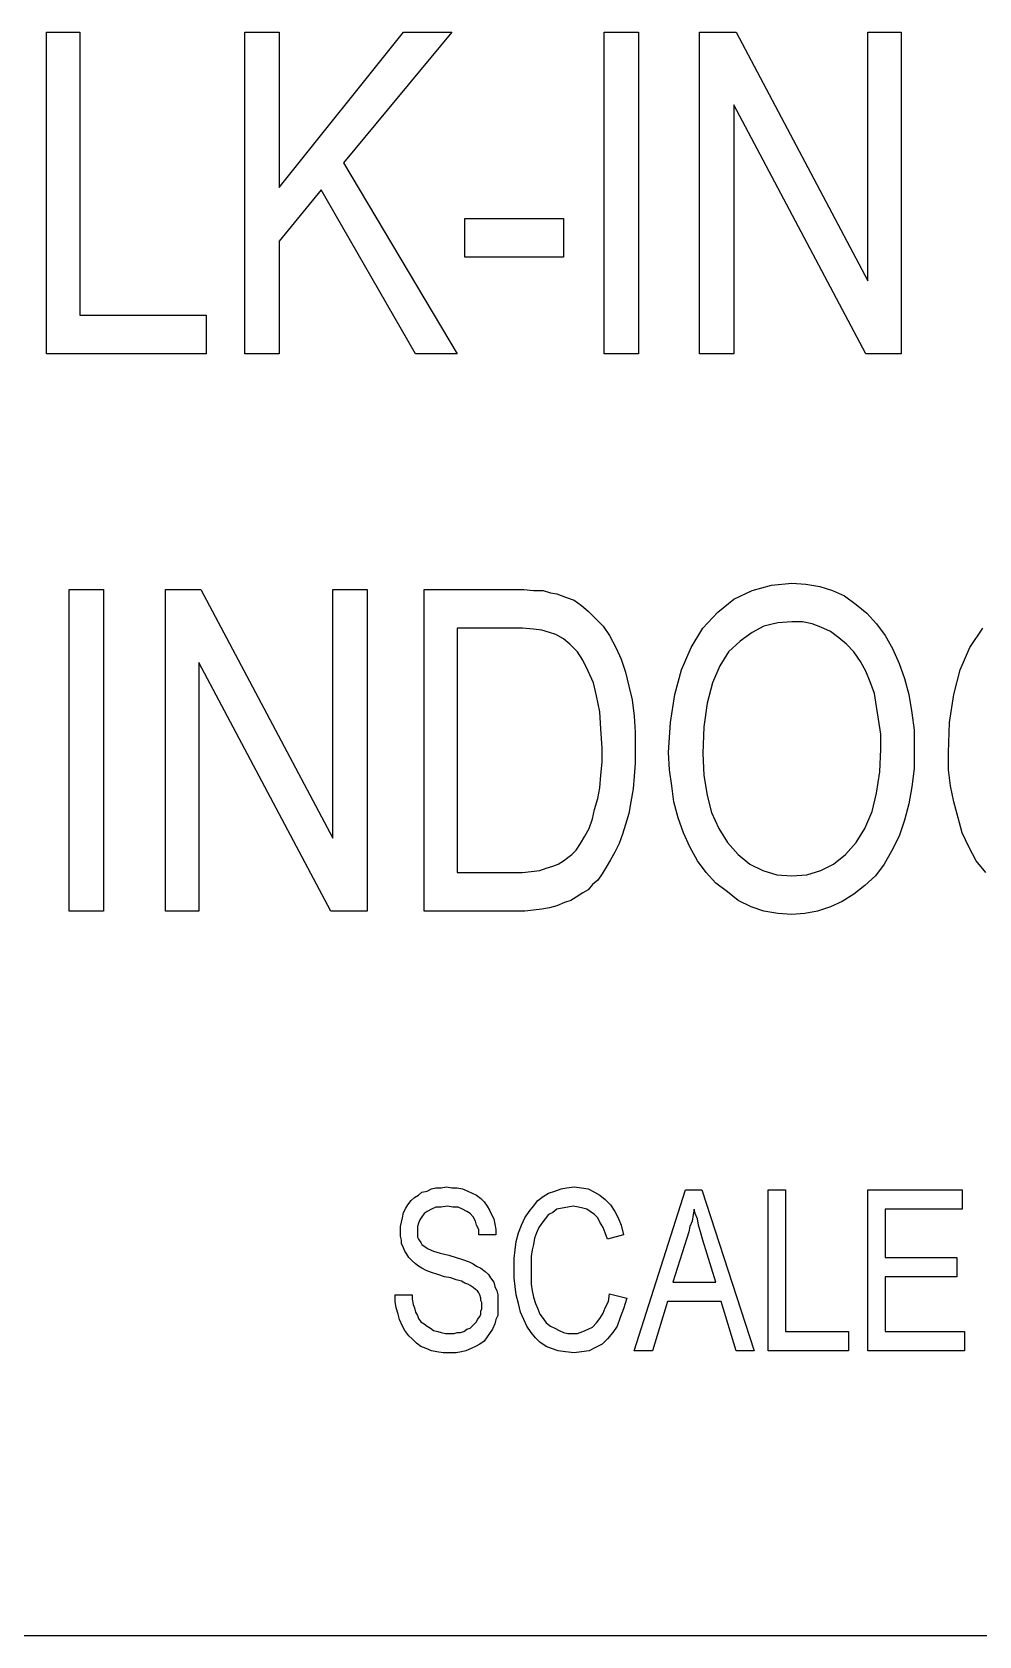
# Model space of a CAD drawing. Header units: metres. Extents: x 13 to 600, y -782 to -15.
# Drawn here: x 248.3 to 301.3, y -781.6 to -691.8 of the extents above; entities that cross this region are included whole.
import ezdxf

# ---------------------------------------------------------------- set-up
doc = ezdxf.new("R2010")
doc.units = ezdxf.units.M

msp = doc.modelspace()

# ---------------------------------------------------------------- linework, layer by layer
for p, q in [((249.12, -709.8), (249.12, -691.8)), ((249.12, -691.8), (250.98, -691.8)), ((250.98, -691.8), (250.98, -707.64)), ((260.22, -709.8), (260.22, -691.8)), ((260.22, -691.8), (262.14, -691.8)), ((262.14, -691.8), (262.14, -700.5)), ((262.14, -700.5), (269.1, -691.8)), ((271.8, -691.8), (265.74, -699.12)), ((269.1, -691.8), (271.8, -691.8)), ((280.32, -709.8), (280.32, -691.8)), ((280.32, -691.8), (282.24, -691.8)), ((282.24, -691.8), (282.24, -709.8)), ((285.66, -709.8), (285.66, -691.8)), ((285.66, -691.8), (287.7, -691.8)), ((287.7, -691.8), (295.08, -705.72)), ((295.08, -705.72), (295.08, -691.8)), ((295.08, -691.8), (296.94, -691.8)), ((296.94, -691.8), (296.94, -709.8)), ((294.96, -709.8), (287.58, -695.88)), ((287.58, -695.88), (287.58, -709.8)), ((265.74, -699.12), (272.1, -709.8)), ((264.48, -700.62), (262.14, -703.5)), ((269.76, -709.8), (264.48, -700.62)), ((272.52, -704.4), (272.52, -702.24)), ((272.52, -702.24), (278.04, -702.24)), ((278.04, -702.24), (278.04, -704.4)), ((262.14, -703.5), (262.14, -709.8)), ((278.04, -704.4), (272.52, -704.4)), ((250.98, -707.64), (258.06, -707.64)), ((258.06, -707.64), (258.06, -709.8)), ((258.06, -709.8), (249.12, -709.8)), ((262.14, -709.8), (260.22, -709.8)), ((272.1, -709.8), (269.76, -709.8)), ((282.24, -709.8), (280.32, -709.8)), ((287.58, -709.8), (285.66, -709.8)), ((296.94, -709.8), (294.96, -709.8)), ((250.38, -741), (250.38, -723)), ((250.38, -723), (252.3, -723)), ((252.3, -723), (252.3, -741)), ((255.78, -741), (255.78, -723)), ((255.78, -723), (257.76, -723)), ((257.76, -723), (265.14, -736.92)), ((265.14, -736.92), (265.14, -723)), ((265.14, -723), (267.06, -723)), ((267.06, -723), (267.06, -741)), ((270.24, -741), (270.24, -723)), ((270.24, -723), (275.16, -723)), ((275.16, -723), (275.82, -723)), ((275.82, -723), (276.36, -723.06)), ((276.36, -723.06), (276.9, -723.06)), ((276.9, -723.06), (277.32, -723.18)), ((277.32, -723.18), (277.68, -723.24)), ((277.68, -723.24), (278.16, -723.42)), ((278.16, -723.42), (278.64, -723.6)), ((287.58, -723.54), (288.6, -723.06)), ((288.6, -723.06), (289.68, -722.76)), ((289.68, -722.76), (290.82, -722.64)), ((290.82, -722.64), (291.6, -722.7)), ((291.6, -722.7), (292.38, -722.82)), ((292.38, -722.82), (293.1, -723.06)), ((293.1, -723.06), (293.76, -723.36)), ((293.76, -723.36), (294.42, -723.84)), ((278.64, -723.6), (279.06, -723.9)), ((279.06, -723.9), (279.42, -724.2)), ((279.42, -724.2), (279.78, -724.56)), ((285.84, -725.16), (286.68, -724.26)), ((286.68, -724.26), (287.58, -723.54)), ((294.42, -723.84), (295.02, -724.32)), ((295.02, -724.32), (295.56, -724.92)), ((275.16, -725.16), (272.1, -725.16)), ((272.1, -725.16), (272.1, -738.84)), ((275.76, -725.16), (275.16, -725.16)), ((276.36, -725.22), (275.76, -725.16)), ((276.84, -725.28), (276.36, -725.22)), ((279.78, -724.56), (280.26, -725.04)), ((280.26, -725.04), (280.62, -725.58)), ((285.18, -726.24), (285.84, -725.16)), ((289.26, -725.04), (288.6, -725.4)), ((290.04, -724.86), (289.26, -725.04)), ((290.82, -724.8), (290.04, -724.86)), ((291.42, -724.8), (290.82, -724.8)), ((291.96, -724.92), (291.42, -724.8)), ((292.44, -725.1), (291.96, -724.92)), ((292.98, -725.34), (292.44, -725.1)), ((295.56, -724.92), (296.04, -725.58)), ((300.78, -726.24), (301.5, -725.16)), ((277.26, -725.4), (276.84, -725.28)), ((277.62, -725.52), (277.26, -725.4)), ((278.04, -725.76), (277.62, -725.52)), ((278.4, -726.06), (278.04, -725.76)), ((278.82, -726.48), (278.4, -726.06)), ((280.62, -725.58), (280.98, -726.24)), ((287.94, -725.88), (287.28, -726.48)), ((288.6, -725.4), (287.94, -725.88)), ((293.46, -725.7), (292.98, -725.34)), ((293.88, -726.06), (293.46, -725.7)), ((294.3, -726.48), (293.88, -726.06)), ((296.04, -725.58), (296.46, -726.3)), ((279.12, -726.96), (278.82, -726.48)), ((279.42, -727.56), (279.12, -726.96)), ((280.98, -726.24), (281.28, -726.9)), ((281.28, -726.9), (281.52, -727.62)), ((284.64, -727.5), (285.18, -726.24)), ((287.28, -726.48), (286.8, -727.26)), ((294.66, -727.02), (294.3, -726.48)), ((294.96, -727.56), (294.66, -727.02)), ((296.46, -726.3), (296.82, -727.14)), ((300.24, -727.5), (300.78, -726.24)), ((265.02, -741), (257.64, -727.08)), ((257.64, -727.08), (257.64, -741)), ((279.72, -728.22), (279.42, -727.56)), ((281.52, -727.62), (281.7, -728.4)), ((284.28, -728.88), (284.64, -727.5)), ((286.8, -727.26), (286.38, -728.22)), ((295.2, -728.16), (294.96, -727.56)), ((296.82, -727.14), (297.12, -727.98)), ((299.88, -728.88), (300.24, -727.5)), ((279.9, -728.94), (279.72, -728.22)), ((281.7, -728.4), (281.88, -729.18)), ((286.38, -728.22), (286.08, -729.36)), ((295.44, -728.82), (295.2, -728.16)), ((295.56, -729.54), (295.44, -728.82)), ((297.12, -727.98), (297.36, -728.88)), ((280.08, -729.84), (279.9, -728.94)), ((281.88, -729.18), (282, -730.08)), ((284.04, -730.44), (284.28, -728.88)), ((286.08, -729.36), (285.9, -730.68)), ((295.68, -730.26), (295.56, -729.54)), ((297.36, -728.88), (297.54, -729.9)), ((299.64, -730.44), (299.88, -728.88)), ((280.14, -730.8), (280.08, -729.84)), ((282, -730.08), (282.06, -730.98)), ((283.92, -732.12), (284.04, -730.44)), ((295.8, -731.1), (295.68, -730.26)), ((297.54, -729.9), (297.66, -730.86)), ((299.58, -732.12), (299.64, -730.44)), ((280.2, -731.88), (280.14, -730.8)), ((282.06, -730.98), (282.06, -731.88)), ((285.9, -730.68), (285.84, -732.18)), ((295.8, -731.94), (295.8, -731.1)), ((297.66, -730.86), (297.66, -731.94)), ((280.2, -732.66), (280.2, -731.88)), ((282.06, -731.88), (282.06, -732.72)), ((283.98, -733.08), (283.92, -732.12)), ((285.84, -732.18), (285.9, -733.38)), ((295.74, -733.2), (295.8, -731.94)), ((297.66, -731.94), (297.66, -733.02)), ((299.58, -733.08), (299.58, -732.12)), ((280.14, -733.38), (280.2, -732.66)), ((282.06, -732.72), (282, -733.44)), ((284.1, -733.98), (283.98, -733.08)), ((295.56, -734.4), (295.74, -733.2)), ((297.66, -733.02), (297.54, -734.04)), ((299.7, -733.98), (299.58, -733.08)), ((279.96, -734.7), (280.08, -734.1)), ((280.08, -734.1), (280.14, -733.38)), ((281.94, -734.16), (281.82, -734.88)), ((282, -733.44), (281.94, -734.16)), ((284.22, -734.88), (284.1, -733.98)), ((285.9, -733.38), (286.08, -734.52)), ((297.54, -734.04), (297.36, -735)), ((299.88, -734.88), (299.7, -733.98)), ((279.78, -735.3), (279.96, -734.7)), ((281.82, -734.88), (281.7, -735.54)), ((284.46, -735.78), (284.22, -734.88)), ((286.08, -734.52), (286.32, -735.48)), ((295.32, -735.42), (295.56, -734.4)), ((297.36, -735), (297.12, -735.9)), ((300.12, -735.78), (299.88, -734.88)), ((279.48, -736.38), (279.66, -735.84)), ((279.66, -735.84), (279.78, -735.3)), ((281.7, -735.54), (281.52, -736.14)), ((284.76, -736.62), (284.46, -735.78)), ((286.32, -735.48), (286.74, -736.38)), ((294.9, -736.38), (295.32, -735.42)), ((297.12, -735.9), (296.82, -736.8)), ((300.36, -736.62), (300.12, -735.78)), ((279, -737.22), (279.24, -736.8)), ((279.24, -736.8), (279.48, -736.38)), ((281.34, -736.68), (281.16, -737.22)), ((281.52, -736.14), (281.34, -736.68)), ((285.12, -737.4), (284.76, -736.62)), ((286.74, -736.38), (287.22, -737.16)), ((294.42, -737.16), (294.9, -736.38)), ((296.82, -736.8), (296.4, -737.64)), ((300.72, -737.4), (300.36, -736.62)), ((278.28, -738), (278.52, -737.82)), ((278.52, -737.82), (278.76, -737.58)), ((278.76, -737.58), (279, -737.22)), ((280.92, -737.7), (280.68, -738.12)), ((281.16, -737.22), (280.92, -737.7)), ((285.54, -738.18), (285.12, -737.4)), ((287.22, -737.16), (287.82, -737.82)), ((287.82, -737.82), (288.48, -738.36)), ((293.16, -738.36), (293.82, -737.82)), ((293.82, -737.82), (294.42, -737.16)), ((296.4, -737.64), (295.98, -738.36)), ((301.14, -738.18), (300.72, -737.4)), ((276.24, -738.78), (276.72, -738.72)), ((276.72, -738.72), (277.08, -738.6)), ((277.08, -738.6), (277.44, -738.48)), ((277.44, -738.48), (277.74, -738.36)), ((277.74, -738.36), (278.04, -738.18)), ((278.04, -738.18), (278.28, -738)), ((280.44, -738.54), (280.2, -738.9)), ((280.68, -738.12), (280.44, -738.54)), ((286.02, -738.84), (285.54, -738.18)), ((288.48, -738.36), (289.2, -738.72)), ((289.2, -738.72), (289.98, -738.96)), ((291.66, -738.96), (292.44, -738.72)), ((292.44, -738.72), (293.16, -738.36)), ((295.98, -738.36), (295.5, -739.02)), ((301.68, -738.84), (301.14, -738.18)), ((272.1, -738.84), (275.16, -738.84)), ((275.16, -738.84), (275.76, -738.84)), ((275.76, -738.84), (276.24, -738.78)), ((279.66, -739.5), (279.42, -739.8)), ((279.96, -739.26), (279.66, -739.5)), ((280.2, -738.9), (279.96, -739.26)), ((286.56, -739.44), (286.02, -738.84)), ((287.22, -739.92), (286.56, -739.44)), ((289.98, -738.96), (290.82, -739.02)), ((290.82, -739.02), (291.66, -738.96)), ((294.9, -739.56), (294.3, -740.04)), ((295.5, -739.02), (294.9, -739.56)), ((278.1, -740.52), (277.68, -740.7)), ((278.46, -740.4), (278.1, -740.52)), ((278.76, -740.22), (278.46, -740.4)), ((279.12, -739.98), (278.76, -740.22)), ((279.42, -739.8), (279.12, -739.98)), ((287.82, -740.4), (287.22, -739.92)), ((288.54, -740.76), (287.82, -740.4)), ((293.64, -740.46), (292.98, -740.76)), ((294.3, -740.04), (293.64, -740.46)), ((252.3, -741), (250.38, -741)), ((257.64, -741), (255.78, -741)), ((267.06, -741), (265.02, -741)), ((275.4, -741), (270.24, -741)), ((275.88, -741), (275.4, -741)), ((276.36, -740.94), (275.88, -741)), ((276.84, -740.88), (276.36, -740.94)), ((277.26, -740.82), (276.84, -740.88)), ((277.68, -740.7), (277.26, -740.82)), ((289.26, -741), (288.54, -740.76)), ((290.04, -741.12), (289.26, -741)), ((290.82, -741.18), (290.04, -741.12)), ((291.54, -741.12), (290.82, -741.18)), ((292.26, -741), (291.54, -741.12)), ((292.98, -740.76), (292.26, -741)), ((270.12, -756.72), (270.42, -756.66)), ((270.42, -756.66), (270.66, -756.54)), ((270.66, -756.54), (270.9, -756.48)), ((270.9, -756.48), (271.2, -756.48)), ((271.2, -756.48), (271.5, -756.42)), ((271.5, -756.42), (271.8, -756.48)), ((271.8, -756.48), (272.1, -756.48)), ((272.1, -756.48), (272.4, -756.54)), ((272.4, -756.54), (272.7, -756.66)), ((272.7, -756.66), (272.94, -756.78)), ((277.2, -756.78), (277.56, -756.66)), ((277.56, -756.66), (277.92, -756.54)), ((277.92, -756.54), (278.22, -756.48)), ((278.22, -756.48), (278.64, -756.42)), ((278.64, -756.42), (279.06, -756.48)), ((279.06, -756.48), (279.42, -756.54)), ((279.42, -756.54), (279.78, -756.72)), ((282, -765.6), (284.88, -756.6)), ((284.88, -756.6), (285.78, -756.6)), ((285.78, -756.6), (288.72, -765.6)), ((289.5, -765.6), (289.5, -756.6)), ((289.5, -756.6), (290.46, -756.6)), ((290.46, -756.6), (290.46, -764.52)), ((295.08, -765.6), (295.08, -756.6)), ((295.08, -756.6), (300.36, -756.6)), ((300.36, -756.6), (300.36, -757.68)), ((269.22, -757.62), (269.34, -757.44)), ((269.34, -757.44), (269.52, -757.2)), ((269.52, -757.2), (269.7, -757.02)), ((269.7, -757.02), (269.94, -756.9)), ((269.94, -756.9), (270.12, -756.72)), ((270.9, -757.56), (270.66, -757.68)), ((271.2, -757.56), (270.9, -757.56)), ((271.56, -757.5), (271.2, -757.56)), ((271.86, -757.56), (271.56, -757.5)), ((272.16, -757.56), (271.86, -757.56)), ((272.4, -757.68), (272.16, -757.56)), ((272.94, -756.78), (273.18, -756.9)), ((273.18, -756.9), (273.42, -757.08)), ((273.42, -757.08), (273.6, -757.26)), ((273.6, -757.26), (273.78, -757.5)), ((273.78, -757.5), (273.9, -757.74)), ((276.12, -757.8), (276.36, -757.5)), ((276.36, -757.5), (276.6, -757.2)), ((276.6, -757.2), (276.9, -756.96)), ((276.9, -756.96), (277.2, -756.78)), ((278.28, -757.56), (277.98, -757.62)), ((278.58, -757.5), (278.28, -757.56)), ((278.88, -757.56), (278.58, -757.5)), ((279.12, -757.62), (278.88, -757.56)), ((279.78, -756.72), (280.08, -756.9)), ((280.08, -756.9), (280.38, -757.14)), ((280.38, -757.14), (280.68, -757.44)), ((280.68, -757.44), (280.92, -757.8)), ((268.92, -758.64), (268.98, -758.4)), ((268.98, -758.4), (269.04, -758.16)), ((269.04, -758.16), (269.1, -757.86)), ((269.1, -757.86), (269.22, -757.62)), ((269.94, -758.46), (269.88, -758.64)), ((270, -758.28), (269.94, -758.46)), ((270.12, -758.1), (270, -758.28)), ((270.24, -757.92), (270.12, -758.1)), ((270.42, -757.8), (270.24, -757.92)), ((270.66, -757.68), (270.42, -757.8)), ((272.64, -757.8), (272.4, -757.68)), ((272.82, -757.92), (272.64, -757.8)), ((273, -758.1), (272.82, -757.92)), ((273.12, -758.34), (273, -758.1)), ((273.18, -758.58), (273.12, -758.34)), ((273.9, -757.74), (274.02, -757.98)), ((274.02, -757.98), (274.14, -758.22)), ((274.14, -758.22), (274.2, -758.52)), ((275.7, -758.58), (275.88, -758.16)), ((275.88, -758.16), (276.12, -757.8)), ((276.84, -758.46), (276.66, -758.7)), ((277.02, -758.22), (276.84, -758.46)), ((277.2, -757.98), (277.02, -758.22)), ((277.44, -757.86), (277.2, -757.98)), ((277.68, -757.68), (277.44, -757.86)), ((277.98, -757.62), (277.68, -757.68)), ((279.36, -757.68), (279.12, -757.62)), ((279.54, -757.8), (279.36, -757.68)), ((279.78, -757.98), (279.54, -757.8)), ((279.96, -758.16), (279.78, -757.98)), ((280.08, -758.4), (279.96, -758.16)), ((280.26, -758.7), (280.08, -758.4)), ((280.92, -757.8), (281.1, -758.16)), ((281.1, -758.16), (281.28, -758.58)), ((285.24, -758.34), (285.12, -758.64)), ((285.3, -757.98), (285.24, -758.34)), ((285.36, -757.68), (285.3, -757.98)), ((285.42, -757.92), (285.36, -757.68)), ((285.54, -758.22), (285.42, -757.92)), ((285.6, -758.58), (285.54, -758.22)), ((300.36, -757.68), (296.04, -757.68)), ((296.04, -757.68), (296.04, -760.38)), ((268.92, -758.94), (268.92, -758.64)), ((268.92, -759.18), (268.92, -758.94)), ((268.98, -759.42), (268.92, -759.18)), ((269.88, -758.64), (269.88, -758.88)), ((269.88, -758.88), (269.88, -759.06)), ((269.88, -759.06), (269.88, -759.24)), ((269.88, -759.24), (269.94, -759.36)), ((269.94, -759.36), (270.06, -759.54)), ((273.3, -758.82), (273.18, -758.58)), ((273.3, -759.12), (273.3, -758.82)), ((274.26, -759.12), (273.3, -759.12)), ((274.2, -758.52), (274.26, -758.82)), ((274.26, -758.82), (274.26, -759.12)), ((275.4, -759.48), (275.52, -759)), ((275.52, -759), (275.7, -758.58)), ((276.42, -759.3), (276.36, -759.66)), ((276.54, -759), (276.42, -759.3)), ((276.66, -758.7), (276.54, -759)), ((280.38, -759), (280.26, -758.7)), ((280.5, -759.36), (280.38, -759)), ((281.4, -759.12), (280.5, -759.36)), ((281.28, -758.58), (281.4, -759.12)), ((284.94, -759.3), (284.16, -761.76)), ((285.06, -758.94), (284.94, -759.3)), ((285.12, -758.64), (285.06, -758.94)), ((285.72, -758.94), (285.6, -758.58)), ((285.84, -759.42), (285.72, -758.94)), ((268.98, -759.6), (268.98, -759.42)), ((269.1, -759.84), (268.98, -759.6)), ((269.16, -760.02), (269.1, -759.84)), ((269.28, -760.2), (269.16, -760.02)), ((269.4, -760.38), (269.28, -760.2)), ((270.06, -759.54), (270.12, -759.66)), ((270.12, -759.66), (270.3, -759.78)), ((270.3, -759.78), (270.48, -759.9)), ((270.48, -759.9), (270.78, -760.02)), ((270.78, -760.02), (271.14, -760.14)), ((271.14, -760.14), (271.62, -760.26)), ((271.62, -760.26), (272.04, -760.38)), ((275.28, -760.44), (275.34, -759.96)), ((275.34, -759.96), (275.4, -759.48)), ((276.3, -759.96), (276.24, -760.32)), ((276.36, -759.66), (276.3, -759.96)), ((286.56, -761.76), (285.84, -759.42)), ((269.58, -760.56), (269.4, -760.38)), ((269.76, -760.74), (269.58, -760.56)), ((269.94, -760.86), (269.76, -760.74)), ((270.12, -760.98), (269.94, -760.86)), ((270.36, -761.1), (270.12, -760.98)), ((270.66, -761.22), (270.36, -761.1)), ((272.04, -760.38), (272.4, -760.5)), ((272.4, -760.5), (272.76, -760.62)), ((272.76, -760.62), (273, -760.74)), ((273, -760.74), (273.18, -760.86)), ((273.18, -760.86), (273.42, -760.98)), ((273.42, -760.98), (273.66, -761.16)), ((273.66, -761.16), (273.84, -761.34)), ((275.28, -761.04), (275.28, -760.44)), ((275.28, -761.52), (275.28, -761.04)), ((276.24, -760.32), (276.24, -760.68)), ((276.24, -760.68), (276.24, -760.98)), ((276.24, -760.98), (276.24, -761.46)), ((296.04, -760.38), (300.06, -760.38)), ((300.06, -760.38), (300.06, -761.46)), ((271.02, -761.34), (270.66, -761.22)), ((271.38, -761.46), (271.02, -761.34)), ((271.74, -761.52), (271.38, -761.46)), ((272.04, -761.64), (271.74, -761.52)), ((272.34, -761.7), (272.04, -761.64)), ((272.52, -761.82), (272.34, -761.7)), ((272.7, -761.88), (272.52, -761.82)), ((272.82, -761.94), (272.7, -761.88)), ((273, -762.06), (272.82, -761.94)), ((273.12, -762.18), (273, -762.06)), ((273.84, -761.34), (273.96, -761.52)), ((273.96, -761.52), (274.14, -761.76)), ((274.14, -761.76), (274.2, -762)), ((274.2, -762), (274.32, -762.24)), ((275.34, -762), (275.28, -761.52)), ((275.4, -762.48), (275.34, -762)), ((276.24, -761.46), (276.24, -761.88)), ((276.24, -761.88), (276.3, -762.24)), ((284.16, -761.76), (286.56, -761.76)), ((300.06, -761.46), (296.04, -761.46)), ((296.04, -761.46), (296.04, -764.52)), ((268.62, -762.48), (269.58, -762.48)), ((268.62, -762.84), (268.62, -762.48)), ((268.68, -763.2), (268.62, -762.84)), ((269.58, -762.48), (269.58, -762.72)), ((269.58, -762.72), (269.64, -763.02)), ((273.24, -762.24), (273.12, -762.18)), ((273.3, -762.36), (273.24, -762.24)), ((273.36, -762.48), (273.3, -762.36)), ((273.42, -762.66), (273.36, -762.48)), ((273.42, -762.78), (273.42, -762.66)), ((273.48, -762.9), (273.42, -762.78)), ((273.48, -763.08), (273.48, -762.9)), ((274.32, -762.24), (274.38, -762.48)), ((274.38, -762.48), (274.38, -762.78)), ((274.38, -762.78), (274.38, -763.02)), ((275.52, -762.96), (275.4, -762.48)), ((275.64, -763.44), (275.52, -762.96)), ((276.3, -762.24), (276.36, -762.6)), ((276.36, -762.6), (276.48, -762.96)), ((276.48, -762.96), (276.6, -763.26)), ((280.38, -763.2), (280.56, -762.84)), ((280.56, -762.84), (280.62, -762.42)), ((280.62, -762.42), (281.58, -762.66)), ((281.58, -762.66), (281.4, -763.26)), ((283.86, -762.84), (283.02, -765.6)), ((286.86, -762.84), (283.86, -762.84)), ((287.7, -765.6), (286.86, -762.84)), ((268.8, -763.56), (268.68, -763.2)), ((268.86, -763.86), (268.8, -763.56)), ((269.64, -763.02), (269.7, -763.2)), ((269.7, -763.2), (269.76, -763.44)), ((269.76, -763.44), (269.88, -763.62)), ((269.88, -763.62), (269.94, -763.8)), ((269.94, -763.8), (270.06, -763.98)), ((273.24, -763.86), (273.36, -763.68)), ((273.36, -763.68), (273.42, -763.56)), ((273.42, -763.38), (273.48, -763.26)), ((273.42, -763.56), (273.42, -763.38)), ((273.48, -763.26), (273.48, -763.08)), ((274.38, -763.62), (274.26, -763.86)), ((274.38, -763.02), (274.38, -763.32)), ((274.38, -763.32), (274.38, -763.62)), ((275.82, -763.86), (275.64, -763.44)), ((276.6, -763.26), (276.72, -763.56)), ((276.72, -763.56), (276.9, -763.8)), ((276.9, -763.8), (277.08, -764.04)), ((279.9, -764.04), (280.08, -763.8)), ((280.08, -763.8), (280.26, -763.5)), ((280.26, -763.5), (280.38, -763.2)), ((281.22, -763.74), (281.04, -764.22)), ((281.4, -763.26), (281.22, -763.74)), ((269.04, -764.22), (268.86, -763.86)), ((269.16, -764.46), (269.04, -764.22)), ((269.4, -764.76), (269.16, -764.46)), ((270.06, -763.98), (270.24, -764.1)), ((270.24, -764.1), (270.42, -764.22)), ((270.42, -764.22), (270.6, -764.34)), ((270.6, -764.34), (270.78, -764.46)), ((270.78, -764.46), (271.02, -764.52)), ((271.02, -764.52), (271.2, -764.58)), ((271.2, -764.58), (271.44, -764.64)), ((271.44, -764.64), (271.68, -764.64)), ((271.68, -764.64), (271.92, -764.64)), ((271.92, -764.64), (272.1, -764.58)), ((272.1, -764.58), (272.28, -764.58)), ((272.28, -764.58), (272.46, -764.52)), ((272.46, -764.52), (272.64, -764.4)), ((272.64, -764.4), (272.82, -764.34)), ((272.82, -764.34), (272.94, -764.22)), ((272.94, -764.22), (273.06, -764.1)), ((273.06, -764.1), (273.18, -763.98)), ((273.18, -763.98), (273.24, -763.86)), ((273.9, -764.64), (273.78, -764.82)), ((274.08, -764.4), (273.9, -764.64)), ((274.2, -764.1), (274.08, -764.4)), ((274.26, -763.86), (274.2, -764.1)), ((276, -764.22), (275.82, -763.86)), ((276.24, -764.58), (276, -764.22)), ((276.48, -764.88), (276.24, -764.58)), ((277.08, -764.04), (277.32, -764.22)), ((277.32, -764.22), (277.56, -764.34)), ((277.56, -764.34), (277.8, -764.46)), ((277.8, -764.46), (278.04, -764.58)), ((278.04, -764.58), (278.28, -764.64)), ((278.28, -764.64), (278.52, -764.64)), ((278.52, -764.64), (278.82, -764.64)), ((278.82, -764.64), (279.12, -764.52)), ((279.12, -764.52), (279.42, -764.4)), ((279.42, -764.4), (279.66, -764.28)), ((279.66, -764.28), (279.9, -764.04)), ((280.8, -764.58), (280.5, -764.94)), ((281.04, -764.22), (280.8, -764.58)), ((290.46, -764.52), (294, -764.52)), ((294, -764.52), (294, -765.6)), ((296.04, -764.52), (300.48, -764.52)), ((300.48, -764.52), (300.48, -765.6)), ((269.58, -764.94), (269.4, -764.76)), ((269.82, -765.18), (269.58, -764.94)), ((270.06, -765.36), (269.82, -765.18)), ((270.36, -765.48), (270.06, -765.36)), ((270.66, -765.6), (270.36, -765.48)), ((270.96, -765.66), (270.66, -765.6)), ((272.58, -765.6), (272.34, -765.66)), ((272.88, -765.48), (272.58, -765.6)), ((273.12, -765.36), (272.88, -765.48)), ((273.36, -765.24), (273.12, -765.36)), ((273.6, -765.06), (273.36, -765.24)), ((273.78, -764.82), (273.6, -765.06)), ((276.72, -765.12), (276.48, -764.88)), ((277.08, -765.36), (276.72, -765.12)), ((277.38, -765.48), (277.08, -765.36)), ((277.74, -765.6), (277.38, -765.48)), ((278.16, -765.66), (277.74, -765.6)), ((279.48, -765.6), (279.06, -765.66)), ((279.84, -765.42), (279.48, -765.6)), ((280.2, -765.24), (279.84, -765.42)), ((280.5, -764.94), (280.2, -765.24)), ((283.02, -765.6), (282, -765.6)), ((288.72, -765.6), (287.7, -765.6)), ((294, -765.6), (289.5, -765.6)), ((300.48, -765.6), (295.08, -765.6)), ((271.32, -765.72), (270.96, -765.66)), ((271.74, -765.72), (271.32, -765.72)), ((272.04, -765.72), (271.74, -765.72)), ((272.34, -765.66), (272.04, -765.72)), ((278.64, -765.72), (278.16, -765.66)), ((279.06, -765.66), (278.64, -765.72)), ((573.3, -781.56), (40.26, -781.56))]:
    msp.add_line(p, q)

doc.saveas('drawing.dxf')
